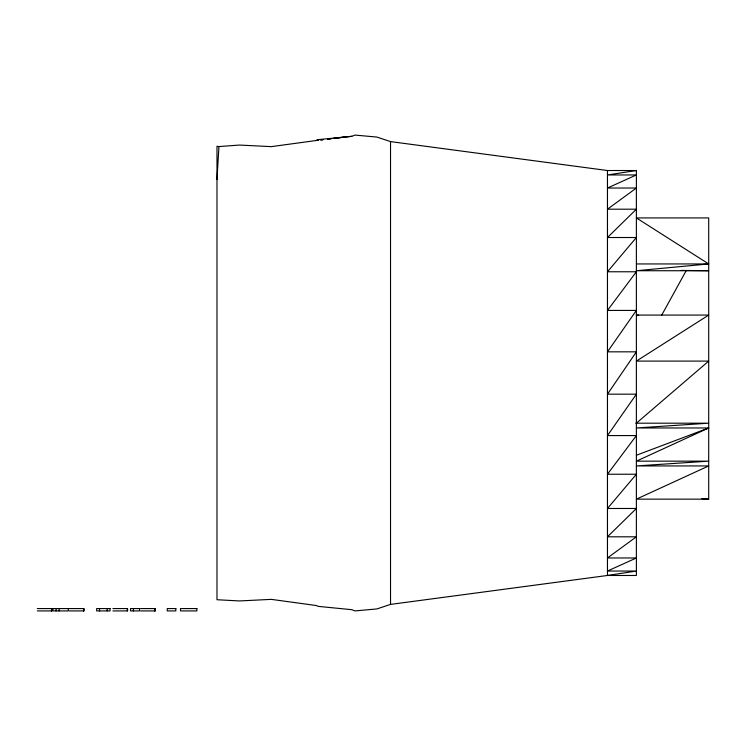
<?xml version="1.0" encoding="UTF-8"?>
<svg xmlns="http://www.w3.org/2000/svg" width="746" height="746" viewBox="0 0 746 746"><rect width="100%" height="100%" fill="white"/><g stroke="black" fill="none" stroke-linecap="round" stroke-linejoin="round"><path stroke-width="1.12" d="M216.983 179.46L218.932 146.57L239.466 145.06L271.302 146.636L318.514 140.201L316.239 140.472L318.318 139.614L351.776 136.313L355.021 135.082L376.926 137.068L390.531 141.6L607.468 170.526L636.385 170.526L636.385 575.474L607.468 575.474L390.531 604.4L376.926 608.932L355.021 610.918L351.776 609.687L318.318 606.386L316.239 605.528L271.302 599.364L239.466 600.94L216.983 599.728L216.983 146.272L218.932 146.57M661.618 315.306L686.273 270.537M636.385 423.187L708.7 361.092L636.385 361.092L708.7 315.073L636.385 315.073L638.688 315.288M635.806 423.187L708.7 423.187L636.385 427.971L708.7 427.971L636.385 461.159L708.7 461.159L636.385 465.933L708.7 465.933L636.385 499.149L708.7 499.149L708.7 217.925L636.385 217.925L708.7 263.944L636.385 270.733L708.7 270.733L681.154 270.416M636.385 455.265L708.7 427.971M636.385 170.526L607.468 174.956L636.385 174.956L607.468 188.029L636.385 188.029L607.468 209.197L636.385 209.197L607.468 237.517L636.385 237.517L607.468 271.768L636.385 271.768L607.468 310.429L636.385 310.429L607.468 351.832L636.385 351.832L607.468 394.168L636.385 394.168L607.468 435.571L636.385 435.571L607.468 474.232L636.385 474.232L607.468 508.483L636.385 508.483L607.468 536.803L636.385 536.803L607.468 557.971L636.385 557.971L607.468 571.044L636.385 571.044L607.468 575.474L607.468 170.526M320.789 139.922L323.065 139.651L320.817 139.94M327.625 139.101L331.038 138.691M333.322 138.411L345.846 136.9M327.699 139.129L331.14 138.728M334.581 138.327L351.776 136.313M636.385 263.944L708.7 263.944M37.3 608.568L52.015 608.568L52.015 610.918L37.3 610.918M69.285 608.568L84 608.568L84 610.918L69.285 610.918M112.898 608.568L127.613 608.568L127.613 610.918L112.898 610.918M140.584 608.568L155.299 608.568L155.299 610.918L140.584 610.918M701.809 498.664L708.7 499.149M390.531 141.6L390.531 604.4M154.981 608.568L154.981 610.918M154.814 608.568L154.814 610.918M133.375 608.568L133.375 610.918M127.286 608.568L127.286 610.918M107.182 608.568L107.182 610.918M99.526 608.568L99.526 610.918M83.683 608.568L83.683 610.918M83.515 608.568L83.515 610.918M59.13 608.568L59.13 610.918M56.071 608.568L56.071 610.918M51.698 608.568L51.698 610.918M51.53 608.568L51.53 610.918M68.296 608.568L52.929 608.568L52.929 610.918L68.296 610.918L68.296 608.568M110.044 608.568L96.654 608.568L96.654 610.918L110.044 610.918L110.044 608.568M139.53 608.568L130.503 608.568L130.503 610.918L139.53 610.918L139.53 608.568M175.851 608.568L167.253 608.568L167.253 610.918L175.851 610.918L175.851 608.568M196.879 608.568L180.504 608.568L180.504 610.918L196.879 610.918L196.879 608.568"/></g></svg>
